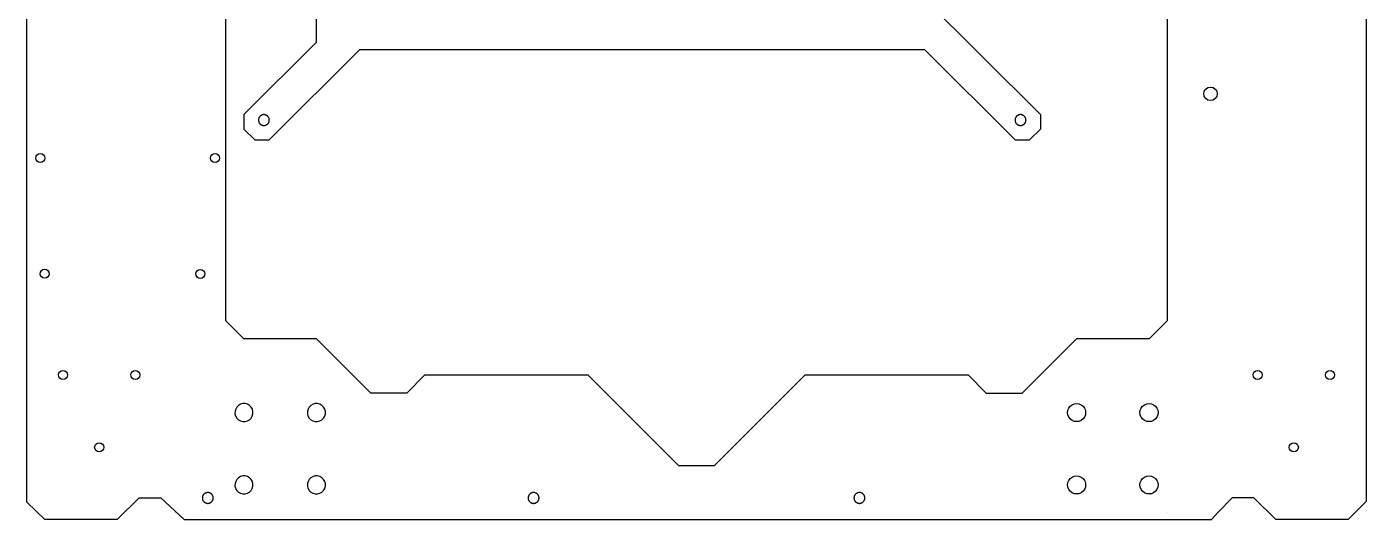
# Model space of a CAD drawing. Header units: millimetres. Extents: x -207 to 207, y -207 to 207.
# Drawn here: x -206.8 to 206.8, y -207 to -54.4 of the extents above; entities that cross this region are included whole.
import ezdxf

# ---------------------------------------------------------------- set-up
doc = ezdxf.new("R2010")
doc.units = ezdxf.units.MM
doc.layers.get('0').update_dxf_attribs({"true_color": 0xffffff})

msp = doc.modelspace()

# ---------------------------------------------------------------- linework, layer by layer
for p, q in [((-206.82, -201.44), (-206.82, 201.23)), ((206.82, 201.23), (206.82, -201.23)), ((-145.33, -145.33), (-145.33, 156.51)), ((145.33, 156.51), (145.33, -145.33)), ((-117.38, -59.25), (-117.38, -36.89)), ((106.2, -81.61), (61.49, -36.89)), ((-139.74, -81.61), (-117.38, -59.25)), ((-131.92, -89.43), (-103.97, -61.49)), ((-103.97, -61.49), (70.43, -61.49)), ((98.38, -89.43), (70.43, -61.49)), ((-139.74, -81.61), (-139.74, -86.08)), ((-135.14, -82.64), (-135.18, -82.75)), ((-135.1, -82.54), (-135.14, -82.64)), ((-135.05, -82.45), (-135.1, -82.54)), ((-134.99, -82.35), (-135.05, -82.45)), ((-134.92, -82.27), (-134.99, -82.35)), ((-134.85, -82.18), (-134.92, -82.27)), ((-134.78, -82.1), (-134.85, -82.18)), ((-134.7, -82.03), (-134.78, -82.1)), ((-134.61, -81.96), (-134.7, -82.03)), ((-134.52, -81.89), (-134.61, -81.96)), ((-134.43, -81.83), (-134.52, -81.89)), ((-134.33, -81.78), (-134.43, -81.83)), ((-134.23, -81.74), (-134.33, -81.78)), ((-134.13, -81.7), (-134.23, -81.74)), ((-134.03, -81.67), (-134.13, -81.7)), ((-133.92, -81.64), (-134.03, -81.67)), ((-133.81, -81.62), (-133.92, -81.64)), ((-133.7, -81.61), (-133.81, -81.62)), ((-133.59, -81.61), (-133.7, -81.61)), ((-133.48, -81.61), (-133.59, -81.61)), ((-133.37, -81.62), (-133.48, -81.61)), ((-133.27, -81.64), (-133.37, -81.62)), ((-133.16, -81.67), (-133.27, -81.64)), ((-133.05, -81.7), (-133.16, -81.67)), ((-132.95, -81.74), (-133.05, -81.7)), ((-132.85, -81.78), (-132.95, -81.74)), ((-132.75, -81.83), (-132.85, -81.78)), ((-132.66, -81.89), (-132.75, -81.83)), ((-132.57, -81.96), (-132.66, -81.89)), ((-132.49, -82.03), (-132.57, -81.96)), ((-132.41, -82.1), (-132.49, -82.03)), ((-132.33, -82.18), (-132.41, -82.1)), ((-132.26, -82.27), (-132.33, -82.18)), ((-132.2, -82.35), (-132.26, -82.27)), ((-132.14, -82.45), (-132.2, -82.35)), ((-132.09, -82.54), (-132.14, -82.45)), ((-132.04, -82.64), (-132.09, -82.54)), ((-132.01, -82.75), (-132.04, -82.64)), ((98.51, -82.64), (98.47, -82.75)), ((98.55, -82.54), (98.51, -82.64)), ((98.6, -82.45), (98.55, -82.54)), ((98.66, -82.35), (98.6, -82.45)), ((98.72, -82.27), (98.66, -82.35)), ((98.79, -82.18), (98.72, -82.27)), ((98.87, -82.1), (98.79, -82.18)), ((98.95, -82.03), (98.87, -82.1)), ((99.03, -81.96), (98.95, -82.03)), ((99.12, -81.89), (99.03, -81.96)), ((99.22, -81.83), (99.12, -81.89)), ((99.31, -81.78), (99.22, -81.83)), ((99.41, -81.74), (99.31, -81.78)), ((99.52, -81.7), (99.41, -81.74)), ((99.62, -81.67), (99.52, -81.7)), ((99.73, -81.64), (99.62, -81.67)), ((99.84, -81.62), (99.73, -81.64)), ((99.95, -81.61), (99.84, -81.62)), ((100.06, -81.61), (99.95, -81.61)), ((100.16, -81.61), (100.06, -81.61)), ((100.27, -81.62), (100.16, -81.61)), ((100.38, -81.64), (100.27, -81.62)), ((100.49, -81.67), (100.38, -81.64)), ((100.59, -81.7), (100.49, -81.67)), ((100.7, -81.74), (100.59, -81.7)), ((100.8, -81.78), (100.7, -81.74)), ((100.89, -81.83), (100.8, -81.78)), ((100.99, -81.89), (100.89, -81.83)), ((101.08, -81.96), (100.99, -81.89)), ((101.16, -82.03), (101.08, -81.96)), ((101.24, -82.1), (101.16, -82.03)), ((101.32, -82.18), (101.24, -82.1)), ((101.39, -82.27), (101.32, -82.18)), ((101.45, -82.35), (101.39, -82.27)), ((101.51, -82.45), (101.45, -82.35)), ((101.56, -82.54), (101.51, -82.45)), ((101.6, -82.64), (101.56, -82.54)), ((101.64, -82.75), (101.6, -82.64)), ((106.2, -81.61), (106.2, -86.08)), ((-139.74, -86.08), (-136.39, -89.43)), ((-135.26, -83.07), (-135.27, -83.18)), ((-135.27, -83.18), (-135.27, -83.29)), ((-135.27, -83.29), (-135.27, -83.4)), ((-135.27, -83.4), (-135.26, -83.51)), ((-135.24, -82.96), (-135.26, -83.07)), ((-135.26, -83.51), (-135.24, -83.61)), ((-135.21, -82.85), (-135.24, -82.96)), ((-135.24, -83.61), (-135.21, -83.72)), ((-135.18, -82.75), (-135.21, -82.85)), ((-135.21, -83.72), (-135.18, -83.83)), ((-135.18, -83.83), (-135.14, -83.93)), ((-135.14, -83.93), (-135.1, -84.03)), ((-135.1, -84.03), (-135.05, -84.12)), ((-135.05, -84.12), (-134.99, -84.22)), ((-134.99, -84.22), (-134.92, -84.31)), ((-134.92, -84.31), (-134.85, -84.39)), ((-134.85, -84.39), (-134.78, -84.47)), ((-134.78, -84.47), (-134.7, -84.55)), ((-134.7, -84.55), (-134.61, -84.62)), ((-134.61, -84.62), (-134.52, -84.68)), ((-134.52, -84.68), (-134.43, -84.74)), ((-134.43, -84.74), (-134.33, -84.79)), ((-134.33, -84.79), (-134.23, -84.84)), ((-134.23, -84.84), (-134.13, -84.87)), ((-134.13, -84.87), (-134.03, -84.91)), ((-134.03, -84.91), (-133.92, -84.93)), ((-133.92, -84.93), (-133.81, -84.95)), ((-133.81, -84.95), (-133.7, -84.96)), ((-133.7, -84.96), (-133.59, -84.96)), ((-133.59, -84.96), (-133.48, -84.96)), ((-133.48, -84.96), (-133.37, -84.95)), ((-133.37, -84.95), (-133.27, -84.93)), ((-133.27, -84.93), (-133.16, -84.91)), ((-133.16, -84.91), (-133.05, -84.87)), ((-133.05, -84.87), (-132.95, -84.84)), ((-132.95, -84.84), (-132.85, -84.79)), ((-132.85, -84.79), (-132.75, -84.74)), ((-132.75, -84.74), (-132.66, -84.68)), ((-132.66, -84.68), (-132.57, -84.62)), ((-132.57, -84.62), (-132.49, -84.55)), ((-132.49, -84.55), (-132.41, -84.47)), ((-132.41, -84.47), (-132.33, -84.39)), ((-132.33, -84.39), (-132.26, -84.31)), ((-132.26, -84.31), (-132.2, -84.22)), ((-132.2, -84.22), (-132.14, -84.12)), ((-132.14, -84.12), (-132.09, -84.03)), ((-132.09, -84.03), (-132.04, -83.93)), ((-132.04, -83.93), (-132.01, -83.83)), ((-131.97, -82.85), (-132.01, -82.75)), ((-132.01, -83.83), (-131.97, -83.72)), ((-131.95, -82.96), (-131.97, -82.85)), ((-131.97, -83.72), (-131.95, -83.61)), ((-131.93, -83.07), (-131.95, -82.96)), ((-131.95, -83.61), (-131.93, -83.51)), ((-131.92, -83.18), (-131.93, -83.07)), ((-131.93, -83.51), (-131.92, -83.4)), ((-131.92, -83.29), (-131.92, -83.18)), ((-131.92, -83.4), (-131.92, -83.29)), ((98.39, -83.07), (98.38, -83.18)), ((98.38, -83.18), (98.38, -83.29)), ((98.38, -83.29), (98.38, -83.4)), ((98.38, -83.4), (98.39, -83.51)), ((98.41, -82.96), (98.39, -83.07)), ((98.39, -83.51), (98.41, -83.61)), ((98.44, -82.85), (98.41, -82.96)), ((98.41, -83.61), (98.44, -83.72)), ((98.47, -82.75), (98.44, -82.85)), ((98.44, -83.72), (98.47, -83.83)), ((98.47, -83.83), (98.51, -83.93)), ((98.51, -83.93), (98.55, -84.03)), ((98.55, -84.03), (98.6, -84.12)), ((98.6, -84.12), (98.66, -84.22)), ((98.66, -84.22), (98.72, -84.31)), ((98.72, -84.31), (98.79, -84.39)), ((98.79, -84.39), (98.87, -84.47)), ((98.87, -84.47), (98.95, -84.55)), ((98.95, -84.55), (99.03, -84.62)), ((99.03, -84.62), (99.12, -84.68)), ((99.12, -84.68), (99.22, -84.74)), ((99.22, -84.74), (99.31, -84.79)), ((99.31, -84.79), (99.41, -84.84)), ((99.41, -84.84), (99.52, -84.87)), ((99.52, -84.87), (99.62, -84.91)), ((99.62, -84.91), (99.73, -84.93)), ((99.73, -84.93), (99.84, -84.95)), ((99.84, -84.95), (99.95, -84.96)), ((99.95, -84.96), (100.06, -84.96)), ((100.06, -84.96), (100.16, -84.96)), ((100.16, -84.96), (100.27, -84.95)), ((100.27, -84.95), (100.38, -84.93)), ((100.38, -84.93), (100.49, -84.91)), ((100.49, -84.91), (100.59, -84.87)), ((100.59, -84.87), (100.7, -84.84)), ((100.7, -84.84), (100.8, -84.79)), ((100.8, -84.79), (100.89, -84.74)), ((100.89, -84.74), (100.99, -84.68)), ((100.99, -84.68), (101.08, -84.62)), ((101.08, -84.62), (101.16, -84.55)), ((101.16, -84.55), (101.24, -84.47)), ((101.24, -84.47), (101.32, -84.39)), ((101.32, -84.39), (101.39, -84.31)), ((101.39, -84.31), (101.45, -84.22)), ((101.45, -84.22), (101.51, -84.12)), ((101.51, -84.12), (101.56, -84.03)), ((101.56, -84.03), (101.6, -83.93)), ((101.6, -83.93), (101.64, -83.83)), ((101.67, -82.85), (101.64, -82.75)), ((101.64, -83.83), (101.67, -83.72)), ((101.7, -82.96), (101.67, -82.85)), ((101.67, -83.72), (101.7, -83.61)), ((101.72, -83.07), (101.7, -82.96)), ((101.7, -83.61), (101.72, -83.51)), ((101.73, -83.18), (101.72, -83.07)), ((101.72, -83.51), (101.73, -83.4)), ((101.73, -83.29), (101.73, -83.18)), ((101.73, -83.4), (101.73, -83.29)), ((102.85, -89.43), (106.2, -86.08)), ((-136.39, -89.43), (-131.92, -89.43)), ((98.38, -89.43), (102.85, -89.43)), ((-139.74, -150.92), (-145.33, -145.33)), ((145.33, -145.33), (139.74, -150.92)), ((-117.38, -150.92), (-139.74, -150.92)), ((-100.61, -167.69), (-117.38, -150.92)), ((117.38, -150.92), (100.61, -167.69)), ((139.74, -150.92), (117.38, -150.92)), ((-89.43, -167.69), (-83.85, -162.1)), ((-83.85, -162.1), (-33.54, -162.1)), ((-5.59, -190.05), (-33.54, -162.1)), ((5.59, -190.05), (33.54, -162.1)), ((33.54, -162.1), (83.85, -162.1)), ((89.43, -167.69), (83.85, -162.1)), ((-89.43, -167.69), (-100.61, -167.69)), ((89.43, -167.69), (100.61, -167.69)), ((-142.51, -173.33), (-142.52, -174.06)), ((-142.31, -172.63), (-142.51, -173.33)), ((-141.94, -172), (-142.31, -172.63)), ((-141.42, -171.49), (-141.94, -172)), ((-140.78, -171.13), (-141.42, -171.49)), ((-140.08, -170.95), (-140.78, -171.13)), ((-139.35, -170.96), (-140.08, -170.95)), ((-138.64, -171.16), (-139.35, -170.96)), ((-138.02, -171.53), (-138.64, -171.16)), ((-137.51, -172.05), (-138.02, -171.53)), ((-137.15, -172.69), (-137.51, -172.05)), ((-136.97, -173.39), (-137.15, -172.69)), ((-136.98, -174.12), (-136.97, -173.39)), ((-120.15, -173.33), (-120.16, -174.06)), ((-119.95, -172.63), (-120.15, -173.33)), ((-119.58, -172), (-119.95, -172.63)), ((-119.06, -171.49), (-119.58, -172)), ((-118.42, -171.13), (-119.06, -171.49)), ((-117.72, -170.95), (-118.42, -171.13)), ((-116.99, -170.96), (-117.72, -170.95)), ((-116.29, -171.16), (-116.99, -170.96)), ((-115.66, -171.53), (-116.29, -171.16)), ((-115.15, -172.05), (-115.66, -171.53)), ((-114.79, -172.69), (-115.15, -172.05)), ((-114.61, -173.39), (-114.79, -172.69)), ((-114.62, -174.12), (-114.61, -173.39)), ((114.59, -173.73), (114.68, -173)), ((114.68, -173), (114.96, -172.33)), ((114.96, -172.33), (115.41, -171.75)), ((115.41, -171.75), (115.99, -171.31)), ((115.99, -171.31), (116.66, -171.03)), ((116.66, -171.03), (117.38, -170.93)), ((117.38, -170.93), (118.11, -171.03)), ((118.11, -171.03), (118.78, -171.31)), ((118.78, -171.31), (119.36, -171.75)), ((119.36, -171.75), (119.8, -172.33)), ((119.8, -172.33), (120.08, -173)), ((120.08, -173), (120.18, -173.73)), ((136.95, -173.73), (137.04, -173)), ((137.04, -173), (137.32, -172.33)), ((137.32, -172.33), (137.77, -171.75)), ((137.77, -171.75), (138.34, -171.31)), ((138.34, -171.31), (139.02, -171.03)), ((139.02, -171.03), (139.74, -170.93)), ((139.74, -170.93), (140.47, -171.03)), ((140.47, -171.03), (141.14, -171.31)), ((141.14, -171.31), (141.72, -171.75)), ((141.72, -171.75), (142.16, -172.33)), ((142.16, -172.33), (142.44, -173)), ((142.44, -173), (142.54, -173.73)), ((-142.52, -174.06), (-142.34, -174.77)), ((-142.34, -174.77), (-141.98, -175.4)), ((-141.98, -175.4), (-141.47, -175.93)), ((-141.47, -175.93), (-140.84, -176.3)), ((-140.84, -176.3), (-140.14, -176.49)), ((-140.14, -176.49), (-139.41, -176.5)), ((-139.41, -176.5), (-138.7, -176.32)), ((-138.7, -176.32), (-138.07, -175.96)), ((-138.07, -175.96), (-137.54, -175.45)), ((-137.54, -175.45), (-137.17, -174.83)), ((-137.17, -174.83), (-136.98, -174.12)), ((-120.16, -174.06), (-119.98, -174.77)), ((-119.98, -174.77), (-119.62, -175.4)), ((-119.62, -175.4), (-119.11, -175.93)), ((-119.11, -175.93), (-118.48, -176.3)), ((-118.48, -176.3), (-117.78, -176.49)), ((-117.78, -176.49), (-117.05, -176.5)), ((-117.05, -176.5), (-116.34, -176.32)), ((-116.34, -176.32), (-115.71, -175.96)), ((-115.71, -175.96), (-115.18, -175.45)), ((-115.18, -175.45), (-114.81, -174.83)), ((-114.81, -174.83), (-114.62, -174.12)), ((114.68, -174.45), (114.59, -173.73)), ((114.96, -175.12), (114.68, -174.45)), ((115.41, -175.7), (114.96, -175.12)), ((115.99, -176.15), (115.41, -175.7)), ((116.66, -176.43), (115.99, -176.15)), ((117.38, -176.52), (116.66, -176.43)), ((118.11, -176.43), (117.38, -176.52)), ((118.78, -176.15), (118.11, -176.43)), ((119.36, -175.7), (118.78, -176.15)), ((119.8, -175.12), (119.36, -175.7)), ((120.08, -174.45), (119.8, -175.12)), ((120.18, -173.73), (120.08, -174.45)), ((137.04, -174.45), (136.95, -173.73)), ((137.32, -175.12), (137.04, -174.45)), ((137.77, -175.7), (137.32, -175.12)), ((138.34, -176.15), (137.77, -175.7)), ((139.02, -176.43), (138.34, -176.15)), ((139.74, -176.52), (139.02, -176.43)), ((140.47, -176.43), (139.74, -176.52)), ((141.14, -176.15), (140.47, -176.43)), ((141.72, -175.7), (141.14, -176.15)), ((142.16, -175.12), (141.72, -175.7)), ((142.44, -174.45), (142.16, -175.12)), ((142.54, -173.73), (142.44, -174.45)), ((-5.59, -190.05), (5.59, -190.05)), ((-141.94, -194.36), (-142.31, -194.99)), ((-141.42, -193.85), (-141.94, -194.36)), ((-140.78, -193.49), (-141.42, -193.85)), ((-140.08, -193.31), (-140.78, -193.49)), ((-139.35, -193.32), (-140.08, -193.31)), ((-138.64, -193.52), (-139.35, -193.32)), ((-138.02, -193.89), (-138.64, -193.52)), ((-137.51, -194.41), (-138.02, -193.89)), ((-119.58, -194.36), (-119.95, -194.99)), ((-119.06, -193.85), (-119.58, -194.36)), ((-118.42, -193.49), (-119.06, -193.85)), ((-117.72, -193.31), (-118.42, -193.49)), ((-116.99, -193.32), (-117.72, -193.31)), ((-116.29, -193.52), (-116.99, -193.32)), ((-115.66, -193.89), (-116.29, -193.52)), ((-115.15, -194.41), (-115.66, -193.89)), ((114.96, -194.69), (115.41, -194.11)), ((115.41, -194.11), (115.99, -193.67)), ((115.99, -193.67), (116.66, -193.39)), ((116.66, -193.39), (117.38, -193.29)), ((117.38, -193.29), (118.11, -193.39)), ((118.11, -193.39), (118.78, -193.67)), ((118.78, -193.67), (119.36, -194.11)), ((119.36, -194.11), (119.8, -194.69)), ((137.32, -194.69), (137.77, -194.11)), ((137.77, -194.11), (138.34, -193.67)), ((138.34, -193.67), (139.02, -193.39)), ((139.02, -193.39), (139.74, -193.29)), ((139.74, -193.29), (140.47, -193.39)), ((140.47, -193.39), (141.14, -193.67)), ((141.14, -193.67), (141.72, -194.11)), ((141.72, -194.11), (142.16, -194.69)), ((-151.46, -198.52), (-151.56, -198.56)), ((-151.36, -198.49), (-151.46, -198.52)), ((-151.25, -198.47), (-151.36, -198.49)), ((-151.14, -198.45), (-151.25, -198.47)), ((-151.03, -198.44), (-151.14, -198.45)), ((-150.92, -198.43), (-151.03, -198.44)), ((-150.81, -198.44), (-150.92, -198.43)), ((-150.7, -198.45), (-150.81, -198.44)), ((-150.59, -198.47), (-150.7, -198.45)), ((-150.49, -198.49), (-150.59, -198.47)), ((-150.38, -198.52), (-150.49, -198.49)), ((-150.28, -198.56), (-150.38, -198.52)), ((-142.51, -195.69), (-142.52, -196.42)), ((-142.52, -196.42), (-142.34, -197.13)), ((-142.31, -194.99), (-142.51, -195.69)), ((-142.34, -197.13), (-141.98, -197.76)), ((-141.98, -197.76), (-141.47, -198.28)), ((-141.47, -198.28), (-140.84, -198.66)), ((-138.7, -198.68), (-138.07, -198.32)), ((-138.07, -198.32), (-137.54, -197.81)), ((-137.54, -197.81), (-137.17, -197.18)), ((-137.15, -195.04), (-137.51, -194.41)), ((-137.17, -197.18), (-136.98, -196.48)), ((-136.97, -195.75), (-137.15, -195.04)), ((-136.98, -196.48), (-136.97, -195.75)), ((-120.15, -195.69), (-120.16, -196.42)), ((-120.16, -196.42), (-119.98, -197.13)), ((-119.95, -194.99), (-120.15, -195.69)), ((-119.98, -197.13), (-119.62, -197.76)), ((-119.62, -197.76), (-119.11, -198.28)), ((-119.11, -198.28), (-118.48, -198.66)), ((-116.34, -198.68), (-115.71, -198.32)), ((-115.71, -198.32), (-115.18, -197.81)), ((-115.18, -197.81), (-114.81, -197.18)), ((-114.79, -195.04), (-115.15, -194.41)), ((-114.81, -197.18), (-114.62, -196.48)), ((-114.61, -195.75), (-114.79, -195.04)), ((-114.62, -196.48), (-114.61, -195.75)), ((-50.85, -198.52), (-50.95, -198.56)), ((-50.74, -198.49), (-50.85, -198.52)), ((-50.63, -198.47), (-50.74, -198.49)), ((-50.53, -198.45), (-50.63, -198.47)), ((-50.42, -198.44), (-50.53, -198.45)), ((-50.31, -198.43), (-50.42, -198.44)), ((-50.2, -198.44), (-50.31, -198.43)), ((-50.09, -198.45), (-50.2, -198.44)), ((-49.98, -198.47), (-50.09, -198.45)), ((-49.87, -198.49), (-49.98, -198.47)), ((-49.77, -198.52), (-49.87, -198.49)), ((-49.67, -198.56), (-49.77, -198.52)), ((49.77, -198.52), (49.67, -198.56)), ((49.87, -198.49), (49.77, -198.52)), ((49.98, -198.47), (49.87, -198.49)), ((50.09, -198.45), (49.98, -198.47)), ((50.2, -198.44), (50.09, -198.45)), ((50.31, -198.43), (50.2, -198.44)), ((50.42, -198.44), (50.31, -198.43)), ((50.53, -198.45), (50.42, -198.44)), ((50.63, -198.47), (50.53, -198.45)), ((50.74, -198.49), (50.63, -198.47)), ((50.85, -198.52), (50.74, -198.49)), ((50.95, -198.56), (50.85, -198.52)), ((114.59, -196.09), (114.68, -195.36)), ((114.68, -196.81), (114.59, -196.09)), ((114.68, -195.36), (114.96, -194.69)), ((114.96, -197.48), (114.68, -196.81)), ((115.41, -198.06), (114.96, -197.48)), ((115.99, -198.51), (115.41, -198.06)), ((116.66, -198.79), (115.99, -198.51)), ((118.78, -198.51), (118.11, -198.79)), ((119.36, -198.06), (118.78, -198.51)), ((119.8, -197.48), (119.36, -198.06)), ((119.8, -194.69), (120.08, -195.36)), ((120.08, -196.81), (119.8, -197.48)), ((120.08, -195.36), (120.18, -196.09)), ((120.18, -196.09), (120.08, -196.81)), ((136.95, -196.09), (137.04, -195.36)), ((137.04, -196.81), (136.95, -196.09)), ((137.04, -195.36), (137.32, -194.69)), ((137.32, -197.48), (137.04, -196.81)), ((137.77, -198.06), (137.32, -197.48)), ((138.34, -198.51), (137.77, -198.06)), ((139.02, -198.79), (138.34, -198.51)), ((141.14, -198.51), (140.47, -198.79)), ((141.72, -198.06), (141.14, -198.51)), ((142.16, -197.48), (141.72, -198.06)), ((142.16, -194.69), (142.44, -195.36)), ((142.44, -196.81), (142.16, -197.48)), ((142.44, -195.36), (142.54, -196.09)), ((142.54, -196.09), (142.44, -196.81)), ((-201.23, -206.82), (-206.82, -201.44)), ((-178.87, -206.82), (-172.16, -200.11)), ((-172.16, -200.11), (-165.45, -200.11)), ((-158.2, -206.82), (-165.45, -200.11)), ((-152.59, -200), (-152.6, -200.11)), ((-152.6, -200.11), (-152.59, -200.22)), ((-152.58, -199.89), (-152.59, -200)), ((-152.59, -200.22), (-152.58, -200.33)), ((-152.57, -199.78), (-152.58, -199.89)), ((-152.58, -200.33), (-152.57, -200.44)), ((-152.54, -199.68), (-152.57, -199.78)), ((-152.57, -200.44), (-152.54, -200.54)), ((-152.51, -199.57), (-152.54, -199.68)), ((-152.54, -200.54), (-152.51, -200.65)), ((-152.47, -199.47), (-152.51, -199.57)), ((-152.51, -200.65), (-152.47, -200.75)), ((-152.43, -199.37), (-152.47, -199.47)), ((-152.47, -200.75), (-152.43, -200.85)), ((-152.37, -199.27), (-152.43, -199.37)), ((-152.43, -200.85), (-152.37, -200.95)), ((-152.32, -199.18), (-152.37, -199.27)), ((-152.37, -200.95), (-152.32, -201.04)), ((-152.25, -199.09), (-152.32, -199.18)), ((-152.32, -201.04), (-152.25, -201.13)), ((-152.18, -199), (-152.25, -199.09)), ((-152.25, -201.13), (-152.18, -201.22)), ((-152.11, -198.92), (-152.18, -199)), ((-152.18, -201.22), (-152.11, -201.3)), ((-152.03, -198.85), (-152.11, -198.92)), ((-152.11, -201.3), (-152.03, -201.37)), ((-151.94, -198.78), (-152.03, -198.85)), ((-152.03, -201.37), (-151.94, -201.44)), ((-151.85, -198.72), (-151.94, -198.78)), ((-151.94, -201.44), (-151.85, -201.5)), ((-151.76, -198.66), (-151.85, -198.72)), ((-151.85, -201.5), (-151.76, -201.56)), ((-151.66, -198.61), (-151.76, -198.66)), ((-151.76, -201.56), (-151.66, -201.61)), ((-151.56, -198.56), (-151.66, -198.61)), ((-151.66, -201.61), (-151.56, -201.66)), ((-151.56, -201.66), (-151.46, -201.7)), ((-151.46, -201.7), (-151.36, -201.73)), ((-151.36, -201.73), (-151.25, -201.76)), ((-151.25, -201.76), (-151.14, -201.77)), ((-151.14, -201.77), (-151.03, -201.78)), ((-151.03, -201.78), (-150.92, -201.79)), ((-150.92, -201.79), (-150.81, -201.78)), ((-150.81, -201.78), (-150.7, -201.77)), ((-150.7, -201.77), (-150.59, -201.76)), ((-150.59, -201.76), (-150.49, -201.73)), ((-150.49, -201.73), (-150.38, -201.7)), ((-150.38, -201.7), (-150.28, -201.66)), ((-150.18, -198.61), (-150.28, -198.56)), ((-150.28, -201.66), (-150.18, -201.61)), ((-150.08, -198.66), (-150.18, -198.61)), ((-150.18, -201.61), (-150.08, -201.56)), ((-149.99, -198.72), (-150.08, -198.66)), ((-150.08, -201.56), (-149.99, -201.5)), ((-149.9, -198.78), (-149.99, -198.72)), ((-149.99, -201.5), (-149.9, -201.44)), ((-149.82, -198.85), (-149.9, -198.78)), ((-149.9, -201.44), (-149.82, -201.37)), ((-149.74, -198.92), (-149.82, -198.85)), ((-149.82, -201.37), (-149.74, -201.3)), ((-149.66, -199), (-149.74, -198.92)), ((-149.74, -201.3), (-149.66, -201.22)), ((-149.59, -199.09), (-149.66, -199)), ((-149.66, -201.22), (-149.59, -201.13)), ((-149.53, -199.18), (-149.59, -199.09)), ((-149.59, -201.13), (-149.53, -201.04)), ((-149.47, -199.27), (-149.53, -199.18)), ((-149.53, -201.04), (-149.47, -200.95)), ((-149.42, -199.37), (-149.47, -199.27)), ((-149.47, -200.95), (-149.42, -200.85)), ((-149.37, -199.47), (-149.42, -199.37)), ((-149.42, -200.85), (-149.37, -200.75)), ((-149.33, -199.57), (-149.37, -199.47)), ((-149.37, -200.75), (-149.33, -200.65)), ((-149.3, -199.68), (-149.33, -199.57)), ((-149.33, -200.65), (-149.3, -200.54)), ((-149.28, -199.78), (-149.3, -199.68)), ((-149.3, -200.54), (-149.28, -200.44)), ((-149.26, -199.89), (-149.28, -199.78)), ((-149.28, -200.44), (-149.26, -200.33)), ((-149.25, -200), (-149.26, -199.89)), ((-149.26, -200.33), (-149.25, -200.22)), ((-149.24, -200.11), (-149.25, -200)), ((-149.25, -200.22), (-149.24, -200.11)), ((-140.84, -198.66), (-140.14, -198.85)), ((-140.14, -198.85), (-139.41, -198.86)), ((-139.41, -198.86), (-138.7, -198.68)), ((-118.48, -198.66), (-117.78, -198.85)), ((-117.78, -198.85), (-117.05, -198.86)), ((-117.05, -198.86), (-116.34, -198.68)), ((-51.97, -199.89), (-51.98, -200)), ((-51.98, -200), (-51.98, -200.11)), ((-51.98, -200.11), (-51.98, -200.22)), ((-51.98, -200.22), (-51.97, -200.33)), ((-51.95, -199.78), (-51.97, -199.89)), ((-51.97, -200.33), (-51.95, -200.44)), ((-51.93, -199.68), (-51.95, -199.78)), ((-51.95, -200.44), (-51.93, -200.54)), ((-51.89, -199.57), (-51.93, -199.68)), ((-51.93, -200.54), (-51.89, -200.65)), ((-51.86, -199.47), (-51.89, -199.57)), ((-51.89, -200.65), (-51.86, -200.75)), ((-51.81, -199.37), (-51.86, -199.47)), ((-51.86, -200.75), (-51.81, -200.85)), ((-51.76, -199.27), (-51.81, -199.37)), ((-51.81, -200.85), (-51.76, -200.95)), ((-51.7, -199.18), (-51.76, -199.27)), ((-51.76, -200.95), (-51.7, -201.04)), ((-51.64, -199.09), (-51.7, -199.18)), ((-51.7, -201.04), (-51.64, -201.13)), ((-51.57, -199), (-51.64, -199.09)), ((-51.64, -201.13), (-51.57, -201.22)), ((-51.49, -198.92), (-51.57, -199)), ((-51.57, -201.22), (-51.49, -201.3)), ((-51.41, -198.85), (-51.49, -198.92)), ((-51.49, -201.3), (-51.41, -201.37)), ((-51.33, -198.78), (-51.41, -198.85)), ((-51.41, -201.37), (-51.33, -201.44)), ((-51.24, -198.72), (-51.33, -198.78)), ((-51.33, -201.44), (-51.24, -201.5)), ((-51.15, -198.66), (-51.24, -198.72)), ((-51.24, -201.5), (-51.15, -201.56)), ((-51.05, -198.61), (-51.15, -198.66)), ((-51.15, -201.56), (-51.05, -201.61)), ((-50.95, -198.56), (-51.05, -198.61)), ((-51.05, -201.61), (-50.95, -201.66)), ((-50.95, -201.66), (-50.85, -201.7)), ((-50.85, -201.7), (-50.74, -201.73)), ((-50.74, -201.73), (-50.63, -201.76)), ((-50.63, -201.76), (-50.53, -201.77)), ((-50.53, -201.77), (-50.42, -201.78)), ((-50.42, -201.78), (-50.31, -201.79)), ((-50.31, -201.79), (-50.2, -201.78)), ((-50.2, -201.78), (-50.09, -201.77)), ((-50.09, -201.77), (-49.98, -201.76)), ((-49.98, -201.76), (-49.87, -201.73)), ((-49.87, -201.73), (-49.77, -201.7)), ((-49.77, -201.7), (-49.67, -201.66)), ((-49.57, -198.61), (-49.67, -198.56)), ((-49.67, -201.66), (-49.57, -201.61)), ((-49.47, -198.66), (-49.57, -198.61)), ((-49.57, -201.61), (-49.47, -201.56)), ((-49.38, -198.72), (-49.47, -198.66)), ((-49.47, -201.56), (-49.38, -201.5)), ((-49.29, -198.78), (-49.38, -198.72)), ((-49.38, -201.5), (-49.29, -201.44)), ((-49.2, -198.85), (-49.29, -198.78)), ((-49.29, -201.44), (-49.2, -201.37)), ((-49.12, -198.92), (-49.2, -198.85)), ((-49.2, -201.37), (-49.12, -201.3)), ((-49.05, -199), (-49.12, -198.92)), ((-49.12, -201.3), (-49.05, -201.22)), ((-48.98, -199.09), (-49.05, -199)), ((-49.05, -201.22), (-48.98, -201.13)), ((-48.91, -199.18), (-48.98, -199.09)), ((-48.98, -201.13), (-48.91, -201.04)), ((-48.85, -199.27), (-48.91, -199.18)), ((-48.91, -201.04), (-48.85, -200.95)), ((-48.8, -199.37), (-48.85, -199.27)), ((-48.85, -200.95), (-48.8, -200.85)), ((-48.76, -199.47), (-48.8, -199.37)), ((-48.8, -200.85), (-48.76, -200.75)), ((-48.72, -199.57), (-48.76, -199.47)), ((-48.76, -200.75), (-48.72, -200.65)), ((-48.69, -199.68), (-48.72, -199.57)), ((-48.72, -200.65), (-48.69, -200.54)), ((-48.66, -199.78), (-48.69, -199.68)), ((-48.69, -200.54), (-48.66, -200.44)), ((-48.64, -199.89), (-48.66, -199.78)), ((-48.66, -200.44), (-48.64, -200.33)), ((-48.63, -200), (-48.64, -199.89)), ((-48.64, -200.33), (-48.63, -200.22)), ((-48.63, -200.11), (-48.63, -200)), ((-48.63, -200.22), (-48.63, -200.11)), ((48.64, -199.89), (48.63, -200)), ((48.63, -200), (48.63, -200.11)), ((48.63, -200.11), (48.63, -200.22)), ((48.63, -200.22), (48.64, -200.33)), ((48.66, -199.78), (48.64, -199.89)), ((48.64, -200.33), (48.66, -200.44)), ((48.69, -199.68), (48.66, -199.78)), ((48.66, -200.44), (48.69, -200.54)), ((48.72, -199.57), (48.69, -199.68)), ((48.69, -200.54), (48.72, -200.65)), ((48.76, -199.47), (48.72, -199.57)), ((48.72, -200.65), (48.76, -200.75)), ((48.8, -199.37), (48.76, -199.47)), ((48.76, -200.75), (48.8, -200.85)), ((48.85, -199.27), (48.8, -199.37)), ((48.8, -200.85), (48.85, -200.95)), ((48.91, -199.18), (48.85, -199.27)), ((48.85, -200.95), (48.91, -201.04)), ((48.98, -199.09), (48.91, -199.18)), ((48.91, -201.04), (48.98, -201.13)), ((49.05, -199), (48.98, -199.09)), ((48.98, -201.13), (49.05, -201.22)), ((49.12, -198.92), (49.05, -199)), ((49.05, -201.22), (49.12, -201.3)), ((49.2, -198.85), (49.12, -198.92)), ((49.12, -201.3), (49.2, -201.37)), ((49.29, -198.78), (49.2, -198.85)), ((49.2, -201.37), (49.29, -201.44)), ((49.38, -198.72), (49.29, -198.78)), ((49.29, -201.44), (49.38, -201.5)), ((49.47, -198.66), (49.38, -198.72)), ((49.38, -201.5), (49.47, -201.56)), ((49.57, -198.61), (49.47, -198.66)), ((49.47, -201.56), (49.57, -201.61)), ((49.67, -198.56), (49.57, -198.61)), ((49.57, -201.61), (49.67, -201.66)), ((49.67, -201.66), (49.77, -201.7)), ((49.77, -201.7), (49.87, -201.73)), ((49.87, -201.73), (49.98, -201.76)), ((49.98, -201.76), (50.09, -201.77)), ((50.09, -201.77), (50.2, -201.78)), ((50.2, -201.78), (50.31, -201.79)), ((50.31, -201.79), (50.42, -201.78)), ((50.42, -201.78), (50.53, -201.77)), ((50.53, -201.77), (50.63, -201.76)), ((50.63, -201.76), (50.74, -201.73)), ((50.74, -201.73), (50.85, -201.7)), ((50.85, -201.7), (50.95, -201.66)), ((51.05, -198.61), (50.95, -198.56)), ((50.95, -201.66), (51.05, -201.61)), ((51.15, -198.66), (51.05, -198.61)), ((51.05, -201.61), (51.15, -201.56)), ((51.24, -198.72), (51.15, -198.66)), ((51.15, -201.56), (51.24, -201.5)), ((51.33, -198.78), (51.24, -198.72)), ((51.24, -201.5), (51.33, -201.44)), ((51.41, -198.85), (51.33, -198.78)), ((51.33, -201.44), (51.41, -201.37)), ((51.49, -198.92), (51.41, -198.85)), ((51.41, -201.37), (51.49, -201.3)), ((51.57, -199), (51.49, -198.92)), ((51.49, -201.3), (51.57, -201.22)), ((51.64, -199.09), (51.57, -199)), ((51.57, -201.22), (51.64, -201.13)), ((51.7, -199.18), (51.64, -199.09)), ((51.64, -201.13), (51.7, -201.04)), ((51.76, -199.27), (51.7, -199.18)), ((51.7, -201.04), (51.76, -200.95)), ((51.81, -199.37), (51.76, -199.27)), ((51.76, -200.95), (51.81, -200.85)), ((51.86, -199.47), (51.81, -199.37)), ((51.81, -200.85), (51.86, -200.75)), ((51.89, -199.57), (51.86, -199.47)), ((51.86, -200.75), (51.89, -200.65)), ((51.93, -199.68), (51.89, -199.57)), ((51.89, -200.65), (51.93, -200.54)), ((51.95, -199.78), (51.93, -199.68)), ((51.93, -200.54), (51.95, -200.44)), ((51.97, -199.89), (51.95, -199.78)), ((51.95, -200.44), (51.97, -200.33)), ((51.98, -200), (51.97, -199.89)), ((51.97, -200.33), (51.98, -200.22)), ((51.98, -200.11), (51.98, -200)), ((51.98, -200.22), (51.98, -200.11)), ((117.38, -198.88), (116.66, -198.79)), ((118.11, -198.79), (117.38, -198.88)), ((139.74, -198.88), (139.02, -198.79)), ((140.47, -198.79), (139.74, -198.88)), ((165.45, -200.11), (160.98, -204.58)), ((172.16, -200.11), (165.45, -200.11)), ((172.16, -200.11), (178.87, -206.82)), ((206.82, -201.23), (201.23, -206.82)), ((-178.87, -206.82), (-201.23, -206.82)), ((-160.98, -204.58), (-160.98, -204.58)), ((-158.2, -206.82), (159, -206.82)), ((145.33, -204.58), (145.33, -204.58)), ((145.33, -204.58), (145.33, -204.58)), ((159, -206.82), (160.98, -204.58)), ((159, -207), (159, -206.82)), ((201.23, -206.82), (178.87, -206.82))]:
    msp.add_line(p, q)
for centre, radius in [((158.73, -75.18), 2.1), ((-202.64, -95.02), 1.4), ((-148.69, -95.02), 1.4), ((-201.32, -130.81), 1.4), ((-153.21, -130.84), 1.4), ((-195.64, -162.1), 1.4), ((-173.28, -162.1), 1.4), ((173.28, -162.1), 1.4), ((195.64, -162.1), 1.4), ((-184.46, -184.46), 1.4), ((184.46, -184.46), 1.4)]:
    msp.add_circle(centre, radius)

doc.saveas('drawing.dxf')
